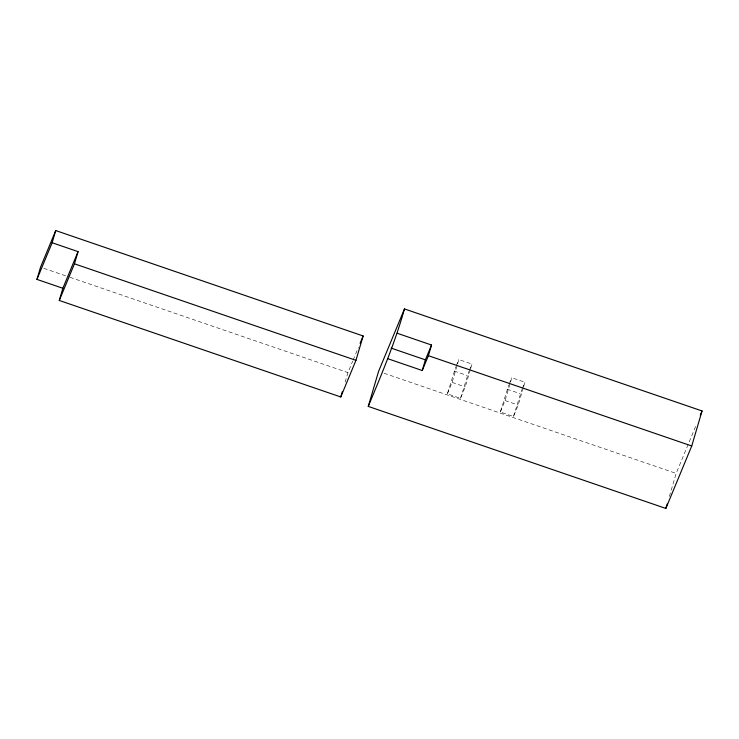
<?xml version="1.0" encoding="UTF-8"?>
<svg xmlns="http://www.w3.org/2000/svg" width="739" height="739" viewBox="0 0 739 739"><rect width="100%" height="100%" fill="white"/><g stroke="black" fill="none" stroke-linecap="round" stroke-linejoin="round"><path stroke-width="0.55" stroke-dasharray="3.69 2.77" d="M345.131 382.137L347.94 372.604L352.715 361.085M470.355 369.509L465.228 386.922L460.489 398.358L447.363 393.85L455.815 366.849M447.363 393.85L452.102 382.414L457.229 365.011M457.552 363.921L458.827 359.57L471.953 364.068L470.678 368.419M460.489 398.358L468.942 371.347M523.323 387.67L518.196 405.083L513.457 416.519L500.331 412.02L508.783 385.01M500.331 412.02L505.07 400.575L510.196 383.171M510.52 382.081L511.794 377.731L524.921 382.229L523.646 386.58M513.457 416.519L521.91 389.508M669.395 496.396L676.157 473.403L696.341 424.713M353.15 360.041L358.36 347.478M456.24 365.805L458.827 359.57M469.367 370.304L471.953 364.068M509.208 383.966L511.794 377.731M522.334 388.474L524.921 382.229M454.088 371.006L467.214 375.504M507.056 389.167L520.182 393.665M452.102 382.414L465.228 386.922M505.07 400.575L518.196 405.083M384.021 373.241L676.157 473.403M43.804 268.322L68.875 276.922M69.965 277.291L347.94 372.604"/><path stroke-width="1.11" d="M36.95 279.388L40.534 267.204L55.73 230.559L363.135 335.968L355.958 360.336L340.771 396.972L59.277 300.459L62.861 288.275L78.057 251.629L52.136 242.752L36.95 279.388L62.861 288.275M52.136 242.752L55.73 230.559M59.277 300.459L74.473 263.823L78.057 251.629M340.771 396.972L342.323 391.679M368.262 406.404L378.571 371.366L404.464 308.92L702.05 410.958L691.741 445.986L665.848 508.441L368.262 406.404C381.573 374.35 395.143 342.379 404.464 308.92M388.012 358.775L422.246 370.516L425.387 359.856L431.53 345.03L397.296 333.289M422.246 370.516L428.389 355.69L431.53 345.03M665.848 508.441L667.141 504.053M360.096 343.293L363.135 335.968M700.295 415.189L702.05 410.958M428.389 355.69L691.741 445.986M391.143 348.115L425.387 359.856M74.473 263.823L355.958 360.336"/></g></svg>
